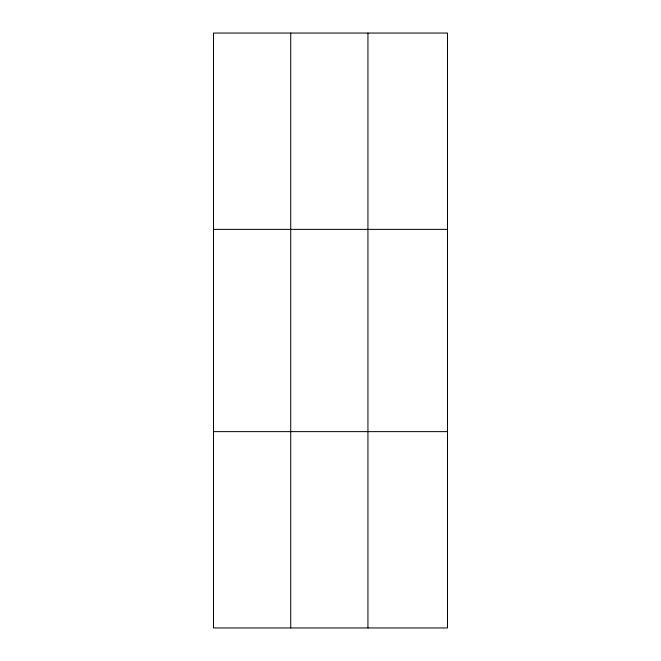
<?xml version="1.0" encoding="UTF-8"?>
<svg xmlns="http://www.w3.org/2000/svg" width="661" height="661" viewBox="0 0 661 661"><rect width="100%" height="100%" fill="white"/><g stroke="black" fill="none" stroke-linecap="round" stroke-linejoin="round"><path stroke-width="0.99" d="M290.724 33.05L290.724 627.95M367.937 33.05L367.937 627.95M213.503 229.367L447.497 229.367M213.503 431.633L447.497 431.633M447.497 529.792L447.497 627.95L213.503 627.95L213.503 33.05L447.497 33.05L447.497 529.792"/></g></svg>
